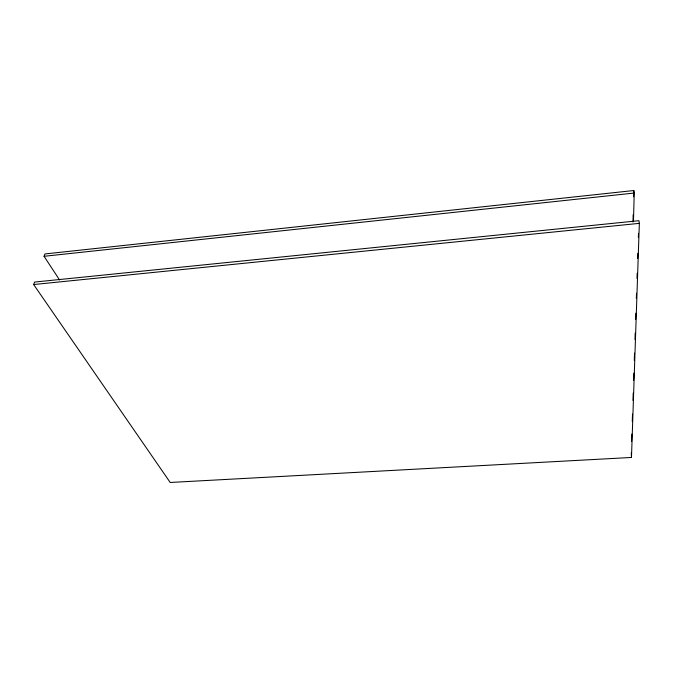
<?xml version="1.0" encoding="UTF-8"?>
<svg xmlns="http://www.w3.org/2000/svg" width="673" height="673" viewBox="0 0 673 673"><rect width="100%" height="100%" fill="white"/><g stroke="black" fill="none" stroke-linecap="round" stroke-linejoin="round"><path stroke-width="1.01" d="M632.973 222.014L633.167 214.67M633.638 196.827L633.806 190.526L44.923 253.948L44.056 256.295L59.569 279.968M633.47 221.358L634.227 193.042L633.806 190.526M631.24 452.963L631.484 457.455L170.202 482.474L33.65 284.536L34.559 282.063L638.904 220.694L639.35 223.352L631.484 457.455M631.619 441.395L631.863 434.043M632.275 421.433L632.519 414.072M632.973 400.41L633.217 393.049M633.63 380.438L633.873 373.086M634.286 360.476L634.53 353.115M634.984 339.453L635.194 333.143M635.64 319.482L635.85 313.181M636.338 298.467L636.507 293.209M636.995 278.496L637.171 273.238M637.651 258.525L637.827 253.275M638.349 237.51L638.484 233.304M44.056 256.295L634.227 193.042M33.65 284.536L639.35 223.352"/></g></svg>
